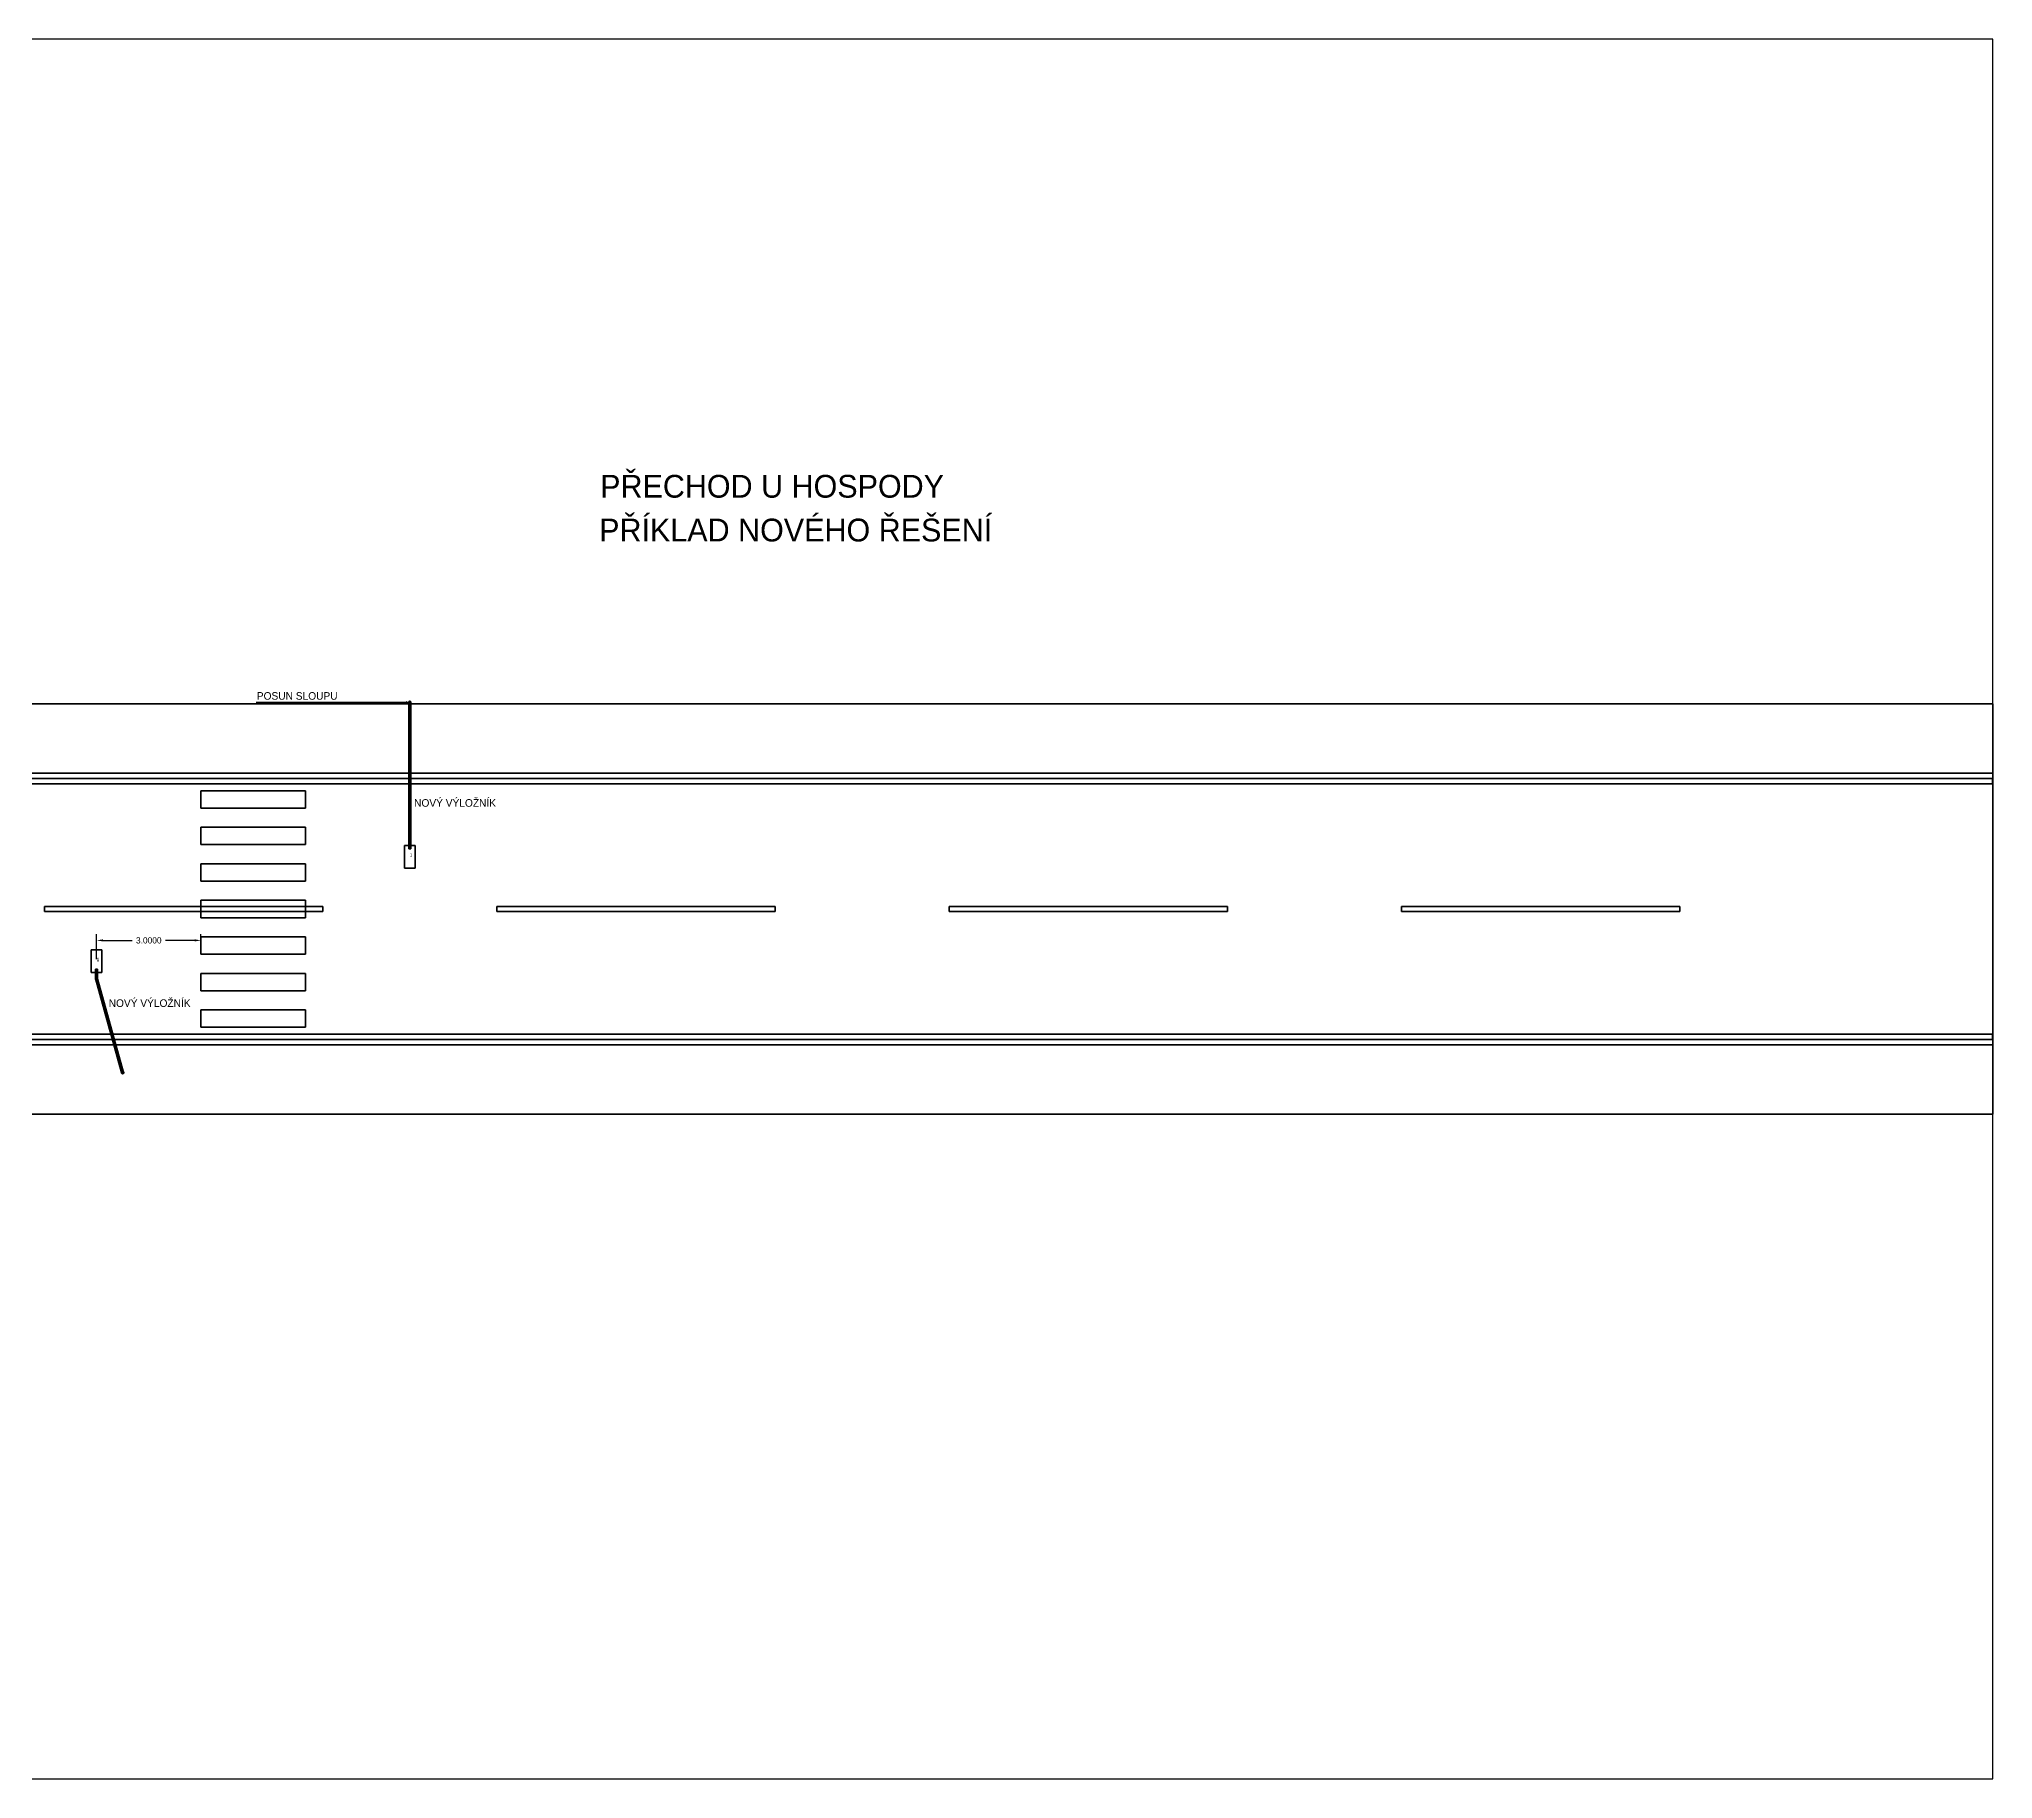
# Model space of a CAD drawing. Extents: x 0 to 100, y 0 to 50.
# Drawn here: x 43.8 to 100, y 0 to 50 of the extents above; entities that cross this region are included whole.
import ezdxf

# ---------------------------------------------------------------- set-up
doc = ezdxf.new("R2010")
doc.units = 0
doc.header["$MEASUREMENT"] = 0
for name, color, linetype in [('DLXFURN', 7, 'Continuous'), ('DLXLUM', 7, 'Continuous'), ('DLXLUMEX', 7, 'Continuous'), ('DLXSCENE', 7, 'Continuous'), ('kóty', 3, 'Continuous')]:
    doc.layers.add(name, color=color, linetype=linetype)
doc.dimstyles.get("Standard").update_dxf_attribs({"dimtxt": 0.18, "dimasz": 0.18, "dimexe": 0.18, "dimexo": 0.0625, "dimgap": 0.09, "dimtad": 0, "dimtih": 1, "dimtoh": 1, "dimdec": 4, "dimzin": 0, "dimdsep": 46, "dimtxsty": 'Standard', "dimcen": 0.09, "dimadec": 0, "dimazin": 0, "dimtfac": 1, "dimtdec": 4, "dimtofl": 0, "dimtmove": 0, "dimatfit": 3, "dimfxl": 1, "dimtolj": 1, "dimtzin": 0, "dimarcsym": 0})

# ---------------------------------------------------------------- blocks, each defined once
blk = doc.blocks.new('*U0')
for p, q in [((0.155, 0.325), (-0.155, 0.325)), ((-0.155, 0.325), (-0.155, -0.325)), ((-0.155, 0.325), (-0.155, -0.325)), ((-0.155, -0.325), (-0.155, 0.325)), ((-0.155, 0.325), (-0.155, 0.325)), ((0.155, 0.325), (-0.155, 0.325)), ((-0.155, 0.325), (-0.155, 0.325)), ((-0.155, 0.325), (0.155, 0.325)), ((-0.155, -0.325), (-0.155, 0.325)), ((-0.155, 0.325), (0.155, 0.325)), ((0.155, -0.325), (0.155, 0.325)), ((0.155, 0.325), (0.155, 0.325)), ((0.155, -0.325), (0.155, 0.325)), ((0.155, 0.325), (0.155, 0.325)), ((0.155, 0.325), (0.155, -0.325)), ((0.155, 0.325), (0.155, -0.325)), ((-0.155, -0.325), (0.155, -0.325)), ((-0.155, -0.325), (-0.155, -0.325)), ((-0.155, -0.325), (0.155, -0.325)), ((0.155, -0.325), (-0.155, -0.325)), ((-0.155, -0.325), (-0.155, -0.325)), ((0.155, -0.325), (-0.155, -0.325)), ((0.155, -0.325), (0.155, -0.325)), ((0.155, -0.325), (0.155, -0.325))]:
    blk.add_line(p, q)
at = {"layer": 'DLXLUMEX', "color": 0}
blk.add_text('1', height=0.1, dxfattribs=at).set_placement((0, 0))
blk = doc.blocks.new('*U11')
for p, q in [((0.155, 0.325), (-0.155, 0.325)), ((-0.155, 0.325), (-0.155, -0.325)), ((-0.155, 0.325), (-0.155, -0.325)), ((-0.155, -0.325), (-0.155, 0.325)), ((-0.155, 0.325), (-0.155, 0.325)), ((0.155, 0.325), (-0.155, 0.325)), ((-0.155, 0.325), (-0.155, 0.325)), ((-0.155, 0.325), (0.155, 0.325)), ((-0.155, -0.325), (-0.155, 0.325)), ((-0.155, 0.325), (0.155, 0.325)), ((0.155, -0.325), (0.155, 0.325)), ((0.155, -0.325), (0.155, 0.325)), ((0.155, 0.325), (0.155, 0.325)), ((0.155, 0.325), (0.155, -0.325)), ((0.155, 0.325), (0.155, 0.325)), ((0.155, 0.325), (0.155, -0.325)), ((-0.155, -0.325), (0.155, -0.325)), ((-0.155, -0.325), (0.155, -0.325)), ((0.155, -0.325), (-0.155, -0.325)), ((-0.155, -0.325), (-0.155, -0.325)), ((-0.155, -0.325), (-0.155, -0.325)), ((0.155, -0.325), (-0.155, -0.325)), ((0.155, -0.325), (0.155, -0.325)), ((0.155, -0.325), (0.155, -0.325))]:
    blk.add_line(p, q)
at = {"layer": 'DLXLUMEX', "color": 0}
blk.add_text('1', height=0.1, dxfattribs=at).set_placement((0, 0))
blk = doc.blocks.new('*U22')
for p, q in [((1.5, 0.25), (-1.5, 0.25)), ((-1.5, 0.25), (-1.5, -0.25)), ((-1.5, 0.25), (-1.5, -0.25)), ((-1.5, -0.25), (-1.5, 0.25)), ((-1.5, 0.25), (-1.5, 0.25)), ((1.5, 0.25), (-1.5, 0.25)), ((-1.5, 0.25), (-1.5, 0.25)), ((-1.5, 0.25), (1.5, 0.25)), ((1.5, -0.25), (1.5, 0.25)), ((1.5, 0.25), (1.5, 0.25)), ((1.5, -0.25), (1.5, 0.25)), ((1.5, 0.25), (1.5, 0.25)), ((1.5, 0.25), (1.5, -0.25)), ((-1.5, -0.25), (1.5, -0.25)), ((-1.5, -0.25), (-1.5, -0.25)), ((-1.5, -0.25), (1.5, -0.25)), ((1.5, -0.25), (-1.5, -0.25)), ((-1.5, -0.25), (-1.5, -0.25)), ((1.5, -0.25), (1.5, -0.25)), ((1.5, -0.25), (1.5, -0.25))]:
    blk.add_line(p, q)
blk = doc.blocks.new('*U33')
for p, q in [((1.5, 0.25), (-1.5, 0.25)), ((-1.5, 0.25), (-1.5, -0.25)), ((-1.5, 0.25), (-1.5, -0.25)), ((-1.5, -0.25), (-1.5, 0.25)), ((-1.5, 0.25), (-1.5, 0.25)), ((1.5, 0.25), (-1.5, 0.25)), ((-1.5, 0.25), (-1.5, 0.25)), ((-1.5, 0.25), (1.5, 0.25)), ((1.5, -0.25), (1.5, 0.25)), ((1.5, 0.25), (1.5, 0.25)), ((1.5, -0.25), (1.5, 0.25)), ((1.5, 0.25), (1.5, 0.25)), ((1.5, 0.25), (1.5, -0.25)), ((-1.5, -0.25), (1.5, -0.25)), ((-1.5, -0.25), (-1.5, -0.25)), ((-1.5, -0.25), (1.5, -0.25)), ((1.5, -0.25), (-1.5, -0.25)), ((-1.5, -0.25), (-1.5, -0.25)), ((1.5, -0.25), (1.5, -0.25)), ((1.5, -0.25), (1.5, -0.25))]:
    blk.add_line(p, q)
blk = doc.blocks.new('*U44')
for p, q in [((1.5, 0.25), (-1.5, 0.25)), ((-1.5, 0.25), (-1.5, -0.25)), ((-1.5, 0.25), (-1.5, -0.25)), ((-1.5, -0.25), (-1.5, 0.25)), ((-1.5, 0.25), (-1.5, 0.25)), ((1.5, 0.25), (-1.5, 0.25)), ((-1.5, 0.25), (-1.5, 0.25)), ((-1.5, 0.25), (1.5, 0.25)), ((1.5, -0.25), (1.5, 0.25)), ((1.5, 0.25), (1.5, 0.25)), ((1.5, -0.25), (1.5, 0.25)), ((1.5, 0.25), (1.5, 0.25)), ((1.5, 0.25), (1.5, -0.25)), ((-1.5, -0.25), (1.5, -0.25)), ((-1.5, -0.25), (-1.5, -0.25)), ((-1.5, -0.25), (1.5, -0.25)), ((1.5, -0.25), (-1.5, -0.25)), ((-1.5, -0.25), (-1.5, -0.25)), ((1.5, -0.25), (1.5, -0.25)), ((1.5, -0.25), (1.5, -0.25))]:
    blk.add_line(p, q)
blk = doc.blocks.new('*U54')
for p, q in [((1.5, 0.25), (-1.5, 0.25)), ((-1.5, 0.25), (-1.5, -0.25)), ((-1.5, 0.25), (-1.5, 0.075)), ((-1.5, 0.25), (-1.5, 0.25)), ((-1.5, -0.25), (-1.5, 0.25)), ((1.5, 0.25), (-1.5, 0.25)), ((-1.5, 0.25), (-1.5, 0.25)), ((-1.5, 0.25), (1.5, 0.25)), ((-1.5, 0.075), (-1.5, -0.075)), ((1.5, -0.25), (1.5, 0.25)), ((1.5, 0.25), (1.5, 0.25)), ((1.5, 0.25), (1.5, 0.25)), ((1.5, 0.075), (1.5, 0.25)), ((1.5, 0.25), (1.5, -0.25)), ((1.5, -0.075), (1.5, 0.075)), ((-1.5, -0.075), (-1.5, -0.25)), ((-1.5, -0.25), (1.5, -0.25)), ((-1.5, -0.25), (-1.5, -0.25)), ((-1.5, -0.25), (1.5, -0.25)), ((1.5, -0.25), (-1.5, -0.25)), ((-1.5, -0.25), (-1.5, -0.25)), ((1.5, -0.25), (1.5, -0.075)), ((1.5, -0.25), (1.5, -0.25)), ((1.5, -0.25), (1.5, -0.25))]:
    blk.add_line(p, q)
blk = doc.blocks.new('*U55')
for p, q in [((1.5, 0.25), (-1.5, 0.25)), ((-1.5, 0.25), (-1.5, -0.25)), ((-1.5, 0.25), (-1.5, -0.25)), ((-1.5, -0.25), (-1.5, 0.25)), ((-1.5, 0.25), (-1.5, 0.25)), ((1.5, 0.25), (-1.5, 0.25)), ((-1.5, 0.25), (-1.5, 0.25)), ((-1.5, 0.25), (1.5, 0.25)), ((1.5, -0.25), (1.5, 0.25)), ((1.5, 0.25), (1.5, 0.25)), ((1.5, -0.25), (1.5, 0.25)), ((1.5, 0.25), (1.5, 0.25)), ((1.5, 0.25), (1.5, -0.25)), ((-1.5, -0.25), (1.5, -0.25)), ((-1.5, -0.25), (-1.5, -0.25)), ((-1.5, -0.25), (1.5, -0.25)), ((1.5, -0.25), (-1.5, -0.25)), ((-1.5, -0.25), (-1.5, -0.25)), ((1.5, -0.25), (1.5, -0.25)), ((1.5, -0.25), (1.5, -0.25))]:
    blk.add_line(p, q)
blk = doc.blocks.new('*U56')
for p, q in [((1.5, 0.25), (-1.5, 0.25)), ((-1.5, 0.25), (-1.5, -0.25)), ((-1.5, 0.25), (-1.5, -0.25)), ((-1.5, -0.25), (-1.5, 0.25)), ((-1.5, 0.25), (-1.5, 0.25)), ((1.5, 0.25), (-1.5, 0.25)), ((-1.5, 0.25), (-1.5, 0.25)), ((-1.5, 0.25), (1.5, 0.25)), ((1.5, -0.25), (1.5, 0.25)), ((1.5, 0.25), (1.5, 0.25)), ((1.5, -0.25), (1.5, 0.25)), ((1.5, 0.25), (1.5, 0.25)), ((1.5, 0.25), (1.5, -0.25)), ((-1.5, -0.25), (1.5, -0.25)), ((-1.5, -0.25), (-1.5, -0.25)), ((-1.5, -0.25), (1.5, -0.25)), ((1.5, -0.25), (-1.5, -0.25)), ((-1.5, -0.25), (-1.5, -0.25)), ((1.5, -0.25), (1.5, -0.25)), ((1.5, -0.25), (1.5, -0.25))]:
    blk.add_line(p, q)
blk = doc.blocks.new('*U57')
for p, q in [((1.5, 0.25), (-1.5, 0.25)), ((-1.5, 0.25), (-1.5, -0.25)), ((-1.5, 0.25), (-1.5, -0.25)), ((-1.5, -0.25), (-1.5, 0.25)), ((-1.5, 0.25), (-1.5, 0.25)), ((1.5, 0.25), (-1.5, 0.25)), ((-1.5, 0.25), (-1.5, 0.25)), ((-1.5, 0.25), (1.5, 0.25)), ((1.5, -0.25), (1.5, 0.25)), ((1.5, 0.25), (1.5, 0.25)), ((1.5, -0.25), (1.5, 0.25)), ((1.5, 0.25), (1.5, 0.25)), ((1.5, 0.25), (1.5, -0.25)), ((-1.5, -0.25), (1.5, -0.25)), ((-1.5, -0.25), (-1.5, -0.25)), ((-1.5, -0.25), (1.5, -0.25)), ((1.5, -0.25), (-1.5, -0.25)), ((-1.5, -0.25), (-1.5, -0.25)), ((1.5, -0.25), (1.5, -0.25)), ((1.5, -0.25), (1.5, -0.25))]:
    blk.add_line(p, q)
blk = doc.blocks.new('*U1')
for p, q in [((-0.034, 0.009), (-0.035, 0)), ((-0.034, 0.009), (-0.035, 0)), ((-0.035, 0), (-0.034, 0.009)), ((-0.035, 0), (-0.034, -0.009)), ((-0.035, 0), (-0.034, -0.009)), ((-0.034, -0.009), (-0.035, 0)), ((-0.035, 0), (-0.035, 0)), ((-0.035, 0), (-0.035, 0)), ((-0.03, 0.018), (-0.034, 0.009)), ((-0.03, 0.018), (-0.034, 0.009)), ((-0.034, 0.009), (-0.03, 0.018)), ((-0.034, 0.009), (-0.034, 0.009)), ((-0.034, 0.009), (-0.034, 0.009)), ((-0.025, 0.025), (-0.03, 0.018)), ((-0.025, 0.025), (-0.03, 0.018)), ((-0.03, 0.018), (-0.025, 0.025)), ((-0.03, 0.018), (-0.03, 0.018)), ((-0.03, 0.018), (-0.03, 0.018)), ((-0.018, 0.03), (-0.025, 0.025)), ((-0.018, 0.03), (-0.025, 0.025)), ((-0.025, 0.025), (-0.018, 0.03)), ((-0.025, 0.025), (-0.025, 0.025)), ((-0.025, 0.025), (-0.025, 0.025)), ((-0.009, 0.034), (-0.018, 0.03)), ((-0.009, 0.034), (-0.018, 0.03)), ((-0.018, 0.03), (-0.009, 0.034)), ((-0.018, 0.03), (-0.018, 0.03)), ((-0.018, 0.03), (-0.018, 0.03)), ((0, 0.035), (-0.009, 0.034)), ((0, 0.035), (-0.009, 0.034)), ((-0.009, 0.034), (0, 0.035)), ((-0.009, 0.034), (-0.009, 0.034)), ((-0.009, 0.034), (-0.009, 0.034)), ((0.009, 0.034), (0, 0.035)), ((0, 0.035), (0, 0.035)), ((0.009, 0.034), (0, 0.035)), ((0, 0.035), (0, 0.035)), ((0, 0.035), (0.009, 0.034)), ((0.018, 0.03), (0.009, 0.034)), ((0.009, 0.034), (0.009, 0.034)), ((0.018, 0.03), (0.009, 0.034)), ((0.009, 0.034), (0.009, 0.034)), ((0.009, 0.034), (0.018, 0.03)), ((0.025, 0.025), (0.018, 0.03)), ((0.018, 0.03), (0.018, 0.03)), ((0.025, 0.025), (0.018, 0.03)), ((0.018, 0.03), (0.018, 0.03)), ((0.018, 0.03), (0.025, 0.025)), ((0.03, 0.018), (0.025, 0.025)), ((0.025, 0.025), (0.025, 0.025)), ((0.03, 0.018), (0.025, 0.025)), ((0.025, 0.025), (0.025, 0.025)), ((0.025, 0.025), (0.03, 0.018)), ((0.034, 0.009), (0.03, 0.018)), ((0.03, 0.018), (0.03, 0.018)), ((0.034, 0.009), (0.03, 0.018)), ((0.03, 0.018), (0.03, 0.018)), ((0.03, 0.018), (0.034, 0.009)), ((0.035, 0), (0.034, 0.009)), ((0.034, 0.009), (0.034, 0.009)), ((0.035, 0), (0.034, 0.009)), ((0.034, 0.009), (0.034, 0.009)), ((0.034, 0.009), (0.035, 0)), ((0.034, -0.009), (0.035, 0)), ((0.035, 0), (0.034, -0.009)), ((0.034, -0.009), (0.035, 0)), ((0.035, 0), (0.035, 0)), ((0.035, 0), (0.035, 0)), ((-0.034, -0.009), (-0.03, -0.018)), ((-0.034, -0.009), (-0.03, -0.018)), ((-0.03, -0.018), (-0.034, -0.009)), ((-0.034, -0.009), (-0.034, -0.009)), ((-0.034, -0.009), (-0.034, -0.009)), ((-0.03, -0.018), (-0.025, -0.025)), ((-0.03, -0.018), (-0.025, -0.025)), ((-0.025, -0.025), (-0.03, -0.018)), ((-0.03, -0.018), (-0.03, -0.018)), ((-0.03, -0.018), (-0.03, -0.018)), ((-0.025, -0.025), (-0.018, -0.03)), ((-0.025, -0.025), (-0.018, -0.03)), ((-0.018, -0.03), (-0.025, -0.025)), ((-0.025, -0.025), (-0.025, -0.025)), ((-0.025, -0.025), (-0.025, -0.025)), ((-0.018, -0.03), (-0.009, -0.034)), ((-0.018, -0.03), (-0.009, -0.034)), ((-0.009, -0.034), (-0.018, -0.03)), ((-0.018, -0.03), (-0.018, -0.03)), ((-0.018, -0.03), (-0.018, -0.03)), ((-0.009, -0.034), (0, -0.035)), ((-0.009, -0.034), (0, -0.035)), ((0, -0.035), (-0.009, -0.034)), ((-0.009, -0.034), (-0.009, -0.034)), ((-0.009, -0.034), (-0.009, -0.034)), ((0, -0.035), (0.009, -0.034)), ((0, -0.035), (0.009, -0.034)), ((0.009, -0.034), (0, -0.035)), ((0, -0.035), (0, -0.035)), ((0, -0.035), (0, -0.035)), ((0.009, -0.034), (0.018, -0.03)), ((0.009, -0.034), (0.018, -0.03)), ((0.018, -0.03), (0.009, -0.034)), ((0.009, -0.034), (0.009, -0.034)), ((0.009, -0.034), (0.009, -0.034)), ((0.018, -0.03), (0.025, -0.025)), ((0.018, -0.03), (0.025, -0.025)), ((0.025, -0.025), (0.018, -0.03)), ((0.018, -0.03), (0.018, -0.03)), ((0.018, -0.03), (0.018, -0.03)), ((0.025, -0.025), (0.03, -0.018)), ((0.025, -0.025), (0.03, -0.018)), ((0.03, -0.018), (0.025, -0.025)), ((0.025, -0.025), (0.025, -0.025)), ((0.025, -0.025), (0.025, -0.025)), ((0.03, -0.018), (0.034, -0.009)), ((0.03, -0.018), (0.034, -0.009)), ((0.034, -0.009), (0.03, -0.018)), ((0.03, -0.018), (0.03, -0.018)), ((0.03, -0.018), (0.03, -0.018)), ((0.034, -0.009), (0.034, -0.009)), ((0.034, -0.009), (0.034, -0.009))]:
    blk.add_line(p, q)
blk = doc.blocks.new('*U2')
for p, q in [((-0.034, 0.009), (-0.035, 0)), ((-0.034, 0.009), (-0.035, 0)), ((-0.035, 0), (-0.034, 0.009)), ((-0.035, 0), (-0.034, -0.009)), ((-0.035, 0), (-0.035, 0)), ((-0.035, 0), (-0.034, -0.009)), ((-0.034, -0.009), (-0.035, 0)), ((-0.035, 0), (-0.035, 0)), ((-0.03, 0.018), (-0.034, 0.009)), ((-0.03, 0.018), (-0.034, 0.009)), ((-0.034, 0.009), (-0.03, 0.018)), ((-0.034, 0.009), (-0.034, 0.009)), ((-0.034, 0.009), (-0.034, 0.009)), ((-0.025, 0.025), (-0.03, 0.018)), ((-0.025, 0.025), (-0.03, 0.018)), ((-0.03, 0.018), (-0.025, 0.025)), ((-0.03, 0.018), (-0.03, 0.018)), ((-0.03, 0.018), (-0.03, 0.018)), ((-0.018, 0.03), (-0.025, 0.025)), ((-0.018, 0.03), (-0.025, 0.025)), ((-0.025, 0.025), (-0.018, 0.03)), ((-0.025, 0.025), (-0.025, 0.025)), ((-0.025, 0.025), (-0.025, 0.025)), ((-0.009, 0.034), (-0.018, 0.03)), ((-0.009, 0.034), (-0.018, 0.03)), ((-0.018, 0.03), (-0.009, 0.034)), ((-0.018, 0.03), (-0.018, 0.03)), ((-0.018, 0.03), (-0.018, 0.03)), ((0, 0.035), (-0.009, 0.034)), ((0, 0.035), (-0.009, 0.034)), ((-0.009, 0.034), (0, 0.035)), ((-0.009, 0.034), (-0.009, 0.034)), ((-0.009, 0.034), (-0.009, 0.034)), ((0.009, 0.034), (0, 0.035)), ((0, 0.035), (0, 0.035)), ((0.009, 0.034), (0, 0.035)), ((0, 0.035), (0, 0.035)), ((0, 0.035), (0.009, 0.034)), ((0.018, 0.03), (0.009, 0.034)), ((0.009, 0.034), (0.009, 0.034)), ((0.018, 0.03), (0.009, 0.034)), ((0.009, 0.034), (0.009, 0.034)), ((0.009, 0.034), (0.018, 0.03)), ((0.025, 0.025), (0.018, 0.03)), ((0.018, 0.03), (0.018, 0.03)), ((0.025, 0.025), (0.018, 0.03)), ((0.018, 0.03), (0.018, 0.03)), ((0.018, 0.03), (0.025, 0.025)), ((0.03, 0.018), (0.025, 0.025)), ((0.025, 0.025), (0.025, 0.025)), ((0.03, 0.018), (0.025, 0.025)), ((0.025, 0.025), (0.025, 0.025)), ((0.025, 0.025), (0.03, 0.018)), ((0.034, 0.009), (0.03, 0.018)), ((0.03, 0.018), (0.03, 0.018)), ((0.034, 0.009), (0.03, 0.018)), ((0.03, 0.018), (0.03, 0.018)), ((0.03, 0.018), (0.034, 0.009)), ((0.035, 0), (0.034, 0.009)), ((0.034, 0.009), (0.034, 0.009)), ((0.035, 0), (0.034, 0.009)), ((0.034, 0.009), (0.034, 0.009)), ((0.034, 0.009), (0.035, 0)), ((0.034, -0.009), (0.035, 0)), ((0.034, -0.009), (0.035, 0)), ((0.035, 0), (0.034, -0.009)), ((0.035, 0), (0.035, 0)), ((0.035, 0), (0.035, 0)), ((-0.034, -0.009), (-0.03, -0.018)), ((-0.034, -0.009), (-0.034, -0.009)), ((-0.034, -0.009), (-0.03, -0.018)), ((-0.03, -0.018), (-0.034, -0.009)), ((-0.034, -0.009), (-0.034, -0.009)), ((-0.03, -0.018), (-0.025, -0.025)), ((-0.03, -0.018), (-0.03, -0.018)), ((-0.03, -0.018), (-0.025, -0.025)), ((-0.025, -0.025), (-0.03, -0.018)), ((-0.03, -0.018), (-0.03, -0.018)), ((-0.025, -0.025), (-0.018, -0.03)), ((-0.025, -0.025), (-0.025, -0.025)), ((-0.025, -0.025), (-0.018, -0.03)), ((-0.018, -0.03), (-0.025, -0.025)), ((-0.025, -0.025), (-0.025, -0.025)), ((-0.018, -0.03), (-0.009, -0.034)), ((-0.018, -0.03), (-0.009, -0.034)), ((-0.009, -0.034), (-0.018, -0.03)), ((-0.018, -0.03), (-0.018, -0.03)), ((-0.018, -0.03), (-0.018, -0.03)), ((-0.009, -0.034), (0, -0.035)), ((-0.009, -0.034), (0, -0.035)), ((0, -0.035), (-0.009, -0.034)), ((-0.009, -0.034), (-0.009, -0.034)), ((-0.009, -0.034), (-0.009, -0.034)), ((0, -0.035), (0.009, -0.034)), ((0, -0.035), (0.009, -0.034)), ((0.009, -0.034), (0, -0.035)), ((0, -0.035), (0, -0.035)), ((0, -0.035), (0, -0.035)), ((0.009, -0.034), (0.018, -0.03)), ((0.009, -0.034), (0.018, -0.03)), ((0.018, -0.03), (0.009, -0.034)), ((0.009, -0.034), (0.009, -0.034)), ((0.009, -0.034), (0.009, -0.034)), ((0.018, -0.03), (0.025, -0.025)), ((0.018, -0.03), (0.025, -0.025)), ((0.025, -0.025), (0.018, -0.03)), ((0.018, -0.03), (0.018, -0.03)), ((0.018, -0.03), (0.018, -0.03)), ((0.025, -0.025), (0.03, -0.018)), ((0.025, -0.025), (0.03, -0.018)), ((0.03, -0.018), (0.025, -0.025)), ((0.025, -0.025), (0.025, -0.025)), ((0.025, -0.025), (0.025, -0.025)), ((0.03, -0.018), (0.034, -0.009)), ((0.03, -0.018), (0.034, -0.009)), ((0.034, -0.009), (0.03, -0.018)), ((0.03, -0.018), (0.03, -0.018)), ((0.03, -0.018), (0.03, -0.018)), ((0.034, -0.009), (0.034, -0.009)), ((0.034, -0.009), (0.034, -0.009))]:
    blk.add_line(p, q)
blk = doc.blocks.new('*U3')
for p, q in [((-0.404, 1.341), (-0.405, 1.34)), ((-0.405, 1.34), (-0.404, 1.341)), ((-0.405, 1.34), (-0.404, 1.341)), ((-0.404, 1.341), (-0.405, 1.34)), ((0.348, -1.356), (-0.405, 1.34)), ((-0.405, 1.34), (0.348, -1.356)), ((-0.402, 1.341), (-0.404, 1.341)), ((-0.404, 1.341), (-0.402, 1.341)), ((-0.404, 1.341), (-0.402, 1.341)), ((0.349, -1.356), (-0.404, 1.341)), ((-0.404, 1.341), (0.349, -1.356)), ((0.349, -1.356), (-0.404, 1.341)), ((-0.402, 1.341), (-0.404, 1.341)), ((-0.404, 1.341), (0.349, -1.356)), ((-0.397, 1.343), (-0.402, 1.341)), ((-0.402, 1.341), (-0.397, 1.343)), ((-0.402, 1.341), (-0.397, 1.343)), ((-0.397, 1.343), (-0.402, 1.341)), ((0.351, -1.355), (-0.402, 1.341)), ((-0.402, 1.341), (0.351, -1.355)), ((0.351, -1.355), (-0.402, 1.341)), ((-0.402, 1.341), (0.351, -1.355)), ((-0.391, 1.344), (-0.397, 1.343)), ((-0.397, 1.343), (-0.391, 1.344)), ((-0.397, 1.343), (-0.391, 1.344)), ((-0.391, 1.344), (-0.397, 1.343)), ((0.356, -1.354), (-0.397, 1.343)), ((-0.397, 1.343), (0.356, -1.354)), ((0.356, -1.354), (-0.397, 1.343)), ((-0.397, 1.343), (0.356, -1.354)), ((-0.384, 1.346), (-0.391, 1.344)), ((-0.391, 1.344), (-0.384, 1.346)), ((-0.391, 1.344), (-0.384, 1.346)), ((-0.384, 1.346), (-0.391, 1.344)), ((0.362, -1.352), (-0.391, 1.344)), ((-0.391, 1.344), (0.362, -1.352)), ((0.362, -1.352), (-0.391, 1.344)), ((-0.391, 1.344), (0.362, -1.352)), ((-0.376, 1.348), (-0.384, 1.346)), ((-0.384, 1.346), (-0.376, 1.348)), ((-0.384, 1.346), (-0.376, 1.348)), ((-0.376, 1.348), (-0.384, 1.346)), ((0.369, -1.351), (-0.384, 1.346)), ((-0.384, 1.346), (0.369, -1.351)), ((0.369, -1.351), (-0.384, 1.346)), ((-0.384, 1.346), (0.369, -1.351)), ((-0.369, 1.351), (-0.376, 1.348)), ((-0.376, 1.348), (-0.369, 1.351)), ((-0.376, 1.348), (-0.369, 1.351)), ((-0.369, 1.351), (-0.376, 1.348)), ((0.376, -1.348), (-0.376, 1.348)), ((-0.376, 1.348), (0.376, -1.348)), ((0.376, -1.348), (-0.376, 1.348)), ((-0.376, 1.348), (0.376, -1.348)), ((-0.369, 1.351), (-0.362, 1.352)), ((-0.362, 1.352), (-0.369, 1.351)), ((-0.369, 1.351), (-0.362, 1.352)), ((-0.362, 1.352), (-0.369, 1.351)), ((0.384, -1.346), (-0.369, 1.351)), ((-0.369, 1.351), (0.384, -1.346)), ((0.384, -1.346), (-0.369, 1.351)), ((-0.369, 1.351), (0.384, -1.346)), ((-0.362, 1.352), (-0.356, 1.354)), ((-0.356, 1.354), (-0.362, 1.352)), ((-0.362, 1.352), (-0.356, 1.354)), ((-0.356, 1.354), (-0.362, 1.352)), ((0.391, -1.344), (-0.362, 1.352)), ((-0.362, 1.352), (0.391, -1.344)), ((0.391, -1.344), (-0.362, 1.352)), ((-0.362, 1.352), (0.391, -1.344)), ((-0.356, 1.354), (-0.351, 1.355)), ((-0.351, 1.355), (-0.356, 1.354)), ((-0.356, 1.354), (-0.351, 1.355)), ((-0.351, 1.355), (-0.356, 1.354)), ((0.397, -1.343), (-0.356, 1.354)), ((-0.356, 1.354), (0.397, -1.343)), ((0.397, -1.343), (-0.356, 1.354)), ((-0.356, 1.354), (0.397, -1.343)), ((-0.351, 1.355), (-0.349, 1.356)), ((-0.349, 1.356), (-0.351, 1.355)), ((-0.351, 1.355), (-0.349, 1.356)), ((-0.349, 1.356), (-0.351, 1.355)), ((0.402, -1.341), (-0.351, 1.355)), ((-0.351, 1.355), (0.402, -1.341)), ((0.402, -1.341), (-0.351, 1.355)), ((-0.351, 1.355), (0.402, -1.341)), ((-0.348, 1.356), (-0.349, 1.356)), ((-0.349, 1.356), (-0.348, 1.356)), ((0.404, -1.341), (-0.349, 1.356)), ((-0.349, 1.356), (-0.348, 1.356)), ((-0.349, 1.356), (0.404, -1.341)), ((0.404, -1.341), (-0.349, 1.356)), ((-0.348, 1.356), (-0.349, 1.356)), ((-0.349, 1.356), (0.404, -1.341)), ((-0.348, 1.356), (0.405, -1.34)), ((0.405, -1.34), (-0.348, 1.356)), ((0.348, -1.356), (0.349, -1.356)), ((0.349, -1.356), (0.348, -1.356)), ((0.349, -1.356), (0.348, -1.356)), ((0.348, -1.356), (0.349, -1.356)), ((0.351, -1.355), (0.349, -1.356)), ((0.349, -1.356), (0.351, -1.355)), ((0.351, -1.355), (0.349, -1.356)), ((0.349, -1.356), (0.351, -1.355)), ((0.356, -1.354), (0.351, -1.355)), ((0.351, -1.355), (0.356, -1.354)), ((0.356, -1.354), (0.351, -1.355)), ((0.351, -1.355), (0.356, -1.354)), ((0.362, -1.352), (0.356, -1.354)), ((0.356, -1.354), (0.362, -1.352)), ((0.362, -1.352), (0.356, -1.354)), ((0.356, -1.354), (0.362, -1.352)), ((0.369, -1.351), (0.362, -1.352)), ((0.362, -1.352), (0.369, -1.351)), ((0.369, -1.351), (0.362, -1.352)), ((0.362, -1.352), (0.369, -1.351)), ((0.376, -1.348), (0.369, -1.351)), ((0.369, -1.351), (0.376, -1.348)), ((0.376, -1.348), (0.369, -1.351)), ((0.369, -1.351), (0.376, -1.348)), ((0.384, -1.346), (0.376, -1.348)), ((0.376, -1.348), (0.384, -1.346)), ((0.384, -1.346), (0.376, -1.348)), ((0.376, -1.348), (0.384, -1.346)), ((0.391, -1.344), (0.384, -1.346)), ((0.384, -1.346), (0.391, -1.344)), ((0.391, -1.344), (0.384, -1.346)), ((0.384, -1.346), (0.391, -1.344)), ((0.397, -1.343), (0.391, -1.344)), ((0.391, -1.344), (0.397, -1.343)), ((0.397, -1.343), (0.391, -1.344)), ((0.391, -1.344), (0.397, -1.343)), ((0.402, -1.341), (0.397, -1.343)), ((0.397, -1.343), (0.402, -1.341)), ((0.402, -1.341), (0.397, -1.343)), ((0.397, -1.343), (0.402, -1.341)), ((0.402, -1.341), (0.404, -1.341)), ((0.404, -1.341), (0.402, -1.341)), ((0.404, -1.341), (0.402, -1.341)), ((0.402, -1.341), (0.404, -1.341)), ((0.405, -1.34), (0.404, -1.341)), ((0.404, -1.341), (0.405, -1.34)), ((0.405, -1.34), (0.404, -1.341)), ((0.404, -1.341), (0.405, -1.34))]:
    blk.add_line(p, q)
blk = doc.blocks.new('*U4')
for p, q in [((-0.029, 0.15), (-0.03, 0.15)), ((-0.03, 0.15), (-0.029, 0.15)), ((-0.03, -0.15), (-0.03, 0.15)), ((-0.03, 0.15), (-0.029, 0.15)), ((-0.029, 0.15), (-0.03, 0.15)), ((-0.03, 0.15), (-0.03, -0.15)), ((-0.026, 0.15), (-0.029, 0.15)), ((-0.029, 0.15), (-0.026, 0.15)), ((-0.029, -0.15), (-0.029, 0.15)), ((-0.029, 0.15), (-0.026, 0.15)), ((-0.029, 0.15), (-0.029, -0.15)), ((-0.029, -0.15), (-0.029, 0.15)), ((-0.026, 0.15), (-0.029, 0.15)), ((-0.029, 0.15), (-0.029, -0.15)), ((-0.021, 0.15), (-0.026, 0.15)), ((-0.026, 0.15), (-0.021, 0.15)), ((-0.026, -0.15), (-0.026, 0.15)), ((-0.026, 0.15), (-0.021, 0.15)), ((-0.026, 0.15), (-0.026, -0.15)), ((-0.026, -0.15), (-0.026, 0.15)), ((-0.021, 0.15), (-0.026, 0.15)), ((-0.026, 0.15), (-0.026, -0.15)), ((-0.015, 0.15), (-0.021, 0.15)), ((-0.021, 0.15), (-0.015, 0.15)), ((-0.021, -0.15), (-0.021, 0.15)), ((-0.021, 0.15), (-0.015, 0.15)), ((-0.021, 0.15), (-0.021, -0.15)), ((-0.021, -0.15), (-0.021, 0.15)), ((-0.015, 0.15), (-0.021, 0.15)), ((-0.021, 0.15), (-0.021, -0.15)), ((-0.008, 0.15), (-0.015, 0.15)), ((-0.015, 0.15), (-0.008, 0.15)), ((-0.015, -0.15), (-0.015, 0.15)), ((-0.015, 0.15), (-0.008, 0.15)), ((-0.015, 0.15), (-0.015, -0.15)), ((-0.015, -0.15), (-0.015, 0.15)), ((-0.008, 0.15), (-0.015, 0.15)), ((-0.015, 0.15), (-0.015, -0.15)), ((0, 0.15), (-0.008, 0.15)), ((-0.008, 0.15), (0, 0.15)), ((-0.008, -0.15), (-0.008, 0.15)), ((-0.008, 0.15), (0, 0.15)), ((-0.008, 0.15), (-0.008, -0.15)), ((-0.008, -0.15), (-0.008, 0.15)), ((0, 0.15), (-0.008, 0.15)), ((-0.008, 0.15), (-0.008, -0.15)), ((0.008, 0.15), (0, 0.15)), ((0, 0.15), (0.008, 0.15)), ((0, -0.15), (0, 0.15)), ((0, 0.15), (0.008, 0.15)), ((0, 0.15), (0, -0.15)), ((0, -0.15), (0, 0.15)), ((0.008, 0.15), (0, 0.15)), ((0, 0.15), (0, -0.15)), ((0.008, 0.15), (0.015, 0.15)), ((0.015, 0.15), (0.008, 0.15)), ((0.008, -0.15), (0.008, 0.15)), ((0.008, 0.15), (0.015, 0.15)), ((0.008, 0.15), (0.008, -0.15)), ((0.008, -0.15), (0.008, 0.15)), ((0.015, 0.15), (0.008, 0.15)), ((0.008, 0.15), (0.008, -0.15)), ((0.015, 0.15), (0.021, 0.15)), ((0.021, 0.15), (0.015, 0.15)), ((0.015, -0.15), (0.015, 0.15)), ((0.015, 0.15), (0.021, 0.15)), ((0.015, 0.15), (0.015, -0.15)), ((0.015, -0.15), (0.015, 0.15)), ((0.021, 0.15), (0.015, 0.15)), ((0.015, 0.15), (0.015, -0.15)), ((0.021, 0.15), (0.026, 0.15)), ((0.026, 0.15), (0.021, 0.15)), ((0.021, -0.15), (0.021, 0.15)), ((0.021, 0.15), (0.026, 0.15)), ((0.021, 0.15), (0.021, -0.15)), ((0.021, -0.15), (0.021, 0.15)), ((0.026, 0.15), (0.021, 0.15)), ((0.021, 0.15), (0.021, -0.15)), ((0.026, 0.15), (0.029, 0.15)), ((0.029, 0.15), (0.026, 0.15)), ((0.026, -0.15), (0.026, 0.15)), ((0.026, 0.15), (0.029, 0.15)), ((0.026, 0.15), (0.026, -0.15)), ((0.026, -0.15), (0.026, 0.15)), ((0.029, 0.15), (0.026, 0.15)), ((0.026, 0.15), (0.026, -0.15)), ((0.03, 0.15), (0.029, 0.15)), ((0.029, 0.15), (0.03, 0.15)), ((0.029, -0.15), (0.029, 0.15)), ((0.029, 0.15), (0.03, 0.15)), ((0.029, 0.15), (0.029, -0.15)), ((0.029, -0.15), (0.029, 0.15)), ((0.03, 0.15), (0.029, 0.15)), ((0.029, 0.15), (0.029, -0.15)), ((0.03, 0.15), (0.03, -0.15)), ((0.03, -0.15), (0.03, 0.15)), ((-0.03, -0.15), (-0.029, -0.15)), ((-0.029, -0.15), (-0.03, -0.15)), ((-0.029, -0.15), (-0.03, -0.15)), ((-0.03, -0.15), (-0.029, -0.15)), ((-0.026, -0.15), (-0.029, -0.15)), ((-0.029, -0.15), (-0.026, -0.15)), ((-0.026, -0.15), (-0.029, -0.15)), ((-0.029, -0.15), (-0.026, -0.15)), ((-0.021, -0.15), (-0.026, -0.15)), ((-0.026, -0.15), (-0.021, -0.15)), ((-0.021, -0.15), (-0.026, -0.15)), ((-0.026, -0.15), (-0.021, -0.15)), ((-0.015, -0.15), (-0.021, -0.15)), ((-0.021, -0.15), (-0.015, -0.15)), ((-0.015, -0.15), (-0.021, -0.15)), ((-0.021, -0.15), (-0.015, -0.15)), ((-0.008, -0.15), (-0.015, -0.15)), ((-0.015, -0.15), (-0.008, -0.15)), ((-0.008, -0.15), (-0.015, -0.15)), ((-0.015, -0.15), (-0.008, -0.15)), ((0, -0.15), (-0.008, -0.15)), ((-0.008, -0.15), (0, -0.15)), ((0, -0.15), (-0.008, -0.15)), ((-0.008, -0.15), (0, -0.15)), ((0.008, -0.15), (0, -0.15)), ((0, -0.15), (0.008, -0.15)), ((0.008, -0.15), (0, -0.15)), ((0, -0.15), (0.008, -0.15)), ((0.015, -0.15), (0.008, -0.15)), ((0.008, -0.15), (0.015, -0.15)), ((0.015, -0.15), (0.008, -0.15)), ((0.008, -0.15), (0.015, -0.15)), ((0.021, -0.15), (0.015, -0.15)), ((0.015, -0.15), (0.021, -0.15)), ((0.021, -0.15), (0.015, -0.15)), ((0.015, -0.15), (0.021, -0.15)), ((0.026, -0.15), (0.021, -0.15)), ((0.021, -0.15), (0.026, -0.15)), ((0.026, -0.15), (0.021, -0.15)), ((0.021, -0.15), (0.026, -0.15)), ((0.026, -0.15), (0.029, -0.15)), ((0.029, -0.15), (0.026, -0.15)), ((0.029, -0.15), (0.026, -0.15)), ((0.026, -0.15), (0.029, -0.15)), ((0.03, -0.15), (0.029, -0.15)), ((0.029, -0.15), (0.03, -0.15)), ((0.03, -0.15), (0.029, -0.15)), ((0.029, -0.15), (0.03, -0.15))]:
    blk.add_line(p, q)
blk = doc.blocks.new('*U5')
for p, q in [((-0.029, 2.1), (-0.03, 2.1)), ((-0.03, 2.1), (-0.029, 2.1)), ((-0.03, -2.1), (-0.03, 2.1)), ((-0.03, 2.1), (-0.029, 2.1)), ((-0.029, 2.1), (-0.03, 2.1)), ((-0.03, 2.1), (-0.03, -2.1)), ((-0.026, 2.1), (-0.029, 2.1)), ((-0.029, 2.1), (-0.026, 2.1)), ((-0.029, -2.1), (-0.029, 2.1)), ((-0.029, 2.1), (-0.026, 2.1)), ((-0.029, 2.1), (-0.029, -2.1)), ((-0.029, -2.1), (-0.029, 2.1)), ((-0.026, 2.1), (-0.029, 2.1)), ((-0.029, 2.1), (-0.029, -2.1)), ((-0.021, 2.1), (-0.026, 2.1)), ((-0.026, 2.1), (-0.021, 2.1)), ((-0.026, -2.1), (-0.026, 2.1)), ((-0.026, 2.1), (-0.021, 2.1)), ((-0.026, 2.1), (-0.026, -2.1)), ((-0.026, -2.1), (-0.026, 2.1)), ((-0.021, 2.1), (-0.026, 2.1)), ((-0.026, 2.1), (-0.026, -2.1)), ((-0.015, 2.1), (-0.021, 2.1)), ((-0.021, 2.1), (-0.015, 2.1)), ((-0.021, -2.1), (-0.021, 2.1)), ((-0.021, 2.1), (-0.015, 2.1)), ((-0.021, 2.1), (-0.021, -2.1)), ((-0.021, -2.1), (-0.021, 2.1)), ((-0.015, 2.1), (-0.021, 2.1)), ((-0.021, 2.1), (-0.021, -2.1)), ((-0.008, 2.1), (-0.015, 2.1)), ((-0.015, 2.1), (-0.008, 2.1)), ((-0.015, -2.1), (-0.015, 2.1)), ((-0.015, 2.1), (-0.008, 2.1)), ((-0.015, 2.1), (-0.015, -2.1)), ((-0.015, -2.1), (-0.015, 2.1)), ((-0.008, 2.1), (-0.015, 2.1)), ((-0.015, 2.1), (-0.015, -2.1)), ((0, 2.1), (-0.008, 2.1)), ((-0.008, 2.1), (0, 2.1)), ((-0.008, -2.1), (-0.008, 2.1)), ((-0.008, 2.1), (0, 2.1)), ((-0.008, 2.1), (-0.008, -2.1)), ((-0.008, -2.1), (-0.008, 2.1)), ((0, 2.1), (-0.008, 2.1)), ((-0.008, 2.1), (-0.008, -2.1)), ((0.008, 2.1), (0, 2.1)), ((0, 2.1), (0.008, 2.1)), ((0, -2.1), (0, 2.1)), ((0, 2.1), (0.008, 2.1)), ((0, 2.1), (0, -2.1)), ((0, -2.1), (0, 2.1)), ((0.008, 2.1), (0, 2.1)), ((0, 2.1), (0, -2.1)), ((0.008, 2.1), (0.015, 2.1)), ((0.015, 2.1), (0.008, 2.1)), ((0.008, -2.1), (0.008, 2.1)), ((0.008, 2.1), (0.015, 2.1)), ((0.008, 2.1), (0.008, -2.1)), ((0.008, -2.1), (0.008, 2.1)), ((0.015, 2.1), (0.008, 2.1)), ((0.008, 2.1), (0.008, -2.1)), ((0.015, 2.1), (0.021, 2.1)), ((0.021, 2.1), (0.015, 2.1)), ((0.015, -2.1), (0.015, 2.1)), ((0.015, 2.1), (0.021, 2.1)), ((0.015, 2.1), (0.015, -2.1)), ((0.015, -2.1), (0.015, 2.1)), ((0.021, 2.1), (0.015, 2.1)), ((0.015, 2.1), (0.015, -2.1)), ((0.021, 2.1), (0.026, 2.1)), ((0.026, 2.1), (0.021, 2.1)), ((0.021, -2.1), (0.021, 2.1)), ((0.021, 2.1), (0.026, 2.1)), ((0.021, 2.1), (0.021, -2.1)), ((0.021, -2.1), (0.021, 2.1)), ((0.026, 2.1), (0.021, 2.1)), ((0.021, 2.1), (0.021, -2.1)), ((0.026, 2.1), (0.029, 2.1)), ((0.029, 2.1), (0.026, 2.1)), ((0.026, -2.1), (0.026, 2.1)), ((0.026, 2.1), (0.029, 2.1)), ((0.026, 2.1), (0.026, -2.1)), ((0.026, -2.1), (0.026, 2.1)), ((0.029, 2.1), (0.026, 2.1)), ((0.026, 2.1), (0.026, -2.1)), ((0.03, 2.1), (0.029, 2.1)), ((0.029, 2.1), (0.03, 2.1)), ((0.029, -2.1), (0.029, 2.1)), ((0.029, 2.1), (0.03, 2.1)), ((0.029, 2.1), (0.029, -2.1)), ((0.029, -2.1), (0.029, 2.1)), ((0.03, 2.1), (0.029, 2.1)), ((0.029, 2.1), (0.029, -2.1)), ((0.03, 2.1), (0.03, -2.1)), ((0.03, -2.1), (0.03, 2.1)), ((-0.03, -2.1), (-0.029, -2.1)), ((-0.029, -2.1), (-0.03, -2.1)), ((-0.029, -2.1), (-0.03, -2.1)), ((-0.03, -2.1), (-0.029, -2.1)), ((-0.026, -2.1), (-0.029, -2.1)), ((-0.029, -2.1), (-0.026, -2.1)), ((-0.026, -2.1), (-0.029, -2.1)), ((-0.029, -2.1), (-0.026, -2.1)), ((-0.021, -2.1), (-0.026, -2.1)), ((-0.026, -2.1), (-0.021, -2.1)), ((-0.021, -2.1), (-0.026, -2.1)), ((-0.026, -2.1), (-0.021, -2.1)), ((-0.015, -2.1), (-0.021, -2.1)), ((-0.021, -2.1), (-0.015, -2.1)), ((-0.015, -2.1), (-0.021, -2.1)), ((-0.021, -2.1), (-0.015, -2.1)), ((-0.008, -2.1), (-0.015, -2.1)), ((-0.015, -2.1), (-0.008, -2.1)), ((-0.008, -2.1), (-0.015, -2.1)), ((-0.015, -2.1), (-0.008, -2.1)), ((0, -2.1), (-0.008, -2.1)), ((-0.008, -2.1), (0, -2.1)), ((0, -2.1), (-0.008, -2.1)), ((-0.008, -2.1), (0, -2.1)), ((0.008, -2.1), (0, -2.1)), ((0, -2.1), (0.008, -2.1)), ((0.008, -2.1), (0, -2.1)), ((0, -2.1), (0.008, -2.1)), ((0.015, -2.1), (0.008, -2.1)), ((0.008, -2.1), (0.015, -2.1)), ((0.015, -2.1), (0.008, -2.1)), ((0.008, -2.1), (0.015, -2.1)), ((0.021, -2.1), (0.015, -2.1)), ((0.015, -2.1), (0.021, -2.1)), ((0.021, -2.1), (0.015, -2.1)), ((0.015, -2.1), (0.021, -2.1)), ((0.026, -2.1), (0.021, -2.1)), ((0.021, -2.1), (0.026, -2.1)), ((0.026, -2.1), (0.021, -2.1)), ((0.021, -2.1), (0.026, -2.1)), ((0.026, -2.1), (0.029, -2.1)), ((0.029, -2.1), (0.026, -2.1)), ((0.029, -2.1), (0.026, -2.1)), ((0.026, -2.1), (0.029, -2.1)), ((0.03, -2.1), (0.029, -2.1)), ((0.029, -2.1), (0.03, -2.1)), ((0.03, -2.1), (0.029, -2.1)), ((0.029, -2.1), (0.03, -2.1))]:
    blk.add_line(p, q)
blk = doc.blocks.new('*U6')
for p, q in [((100.001, 50), (-0.001, 50)), ((100.001, 0), (100.001, 50)), ((0, 30.9), (100, 30.9)), ((100, 30.9), (0, 30.9)), ((100, 30.9), (0, 30.9)), ((0, 30.9), (100, 30.9)), ((100, 30.9), (100, 28.9)), ((100, 28.9), (100, 30.9)), ((100, 30.9), (100, 30.9)), ((100, 28.9), (100, 30.9)), ((100, 30.9), (100, 30.9)), ((100, 30.9), (100, 28.9)), ((100, 28.9), (0, 28.9)), ((0, 28.9), (100, 28.9)), ((0, 28.9), (100, 28.9)), ((100, 28.9), (0, 28.9)), ((0.01, 28.75), (99.99, 28.75)), ((99.99, 28.75), (0.01, 28.75)), ((99.99, 28.75), (99.99, 28.6)), ((99.99, 28.6), (99.99, 28.75)), ((100, 28.9), (100, 21.1)), ((100, 21.1), (100, 28.9)), ((100, 28.9), (100, 28.9)), ((100, 28.9), (100, 28.9)), ((99.99, 28.6), (0.01, 28.6)), ((0.01, 28.6), (99.99, 28.6)), ((44, 24.925), (44, 25.075)), ((44, 25.075), (52, 25.075)), ((52, 25.075), (44, 25.075)), ((44, 25.075), (44, 24.925)), ((52, 24.925), (44, 24.925)), ((44, 24.925), (52, 24.925)), ((52, 25.075), (52, 24.925)), ((52, 24.925), (52, 25.075)), ((57, 24.925), (57, 25.075)), ((57, 25.075), (65, 25.075)), ((65, 25.075), (57, 25.075)), ((57, 25.075), (57, 24.925)), ((65, 24.925), (57, 24.925)), ((57, 24.925), (65, 24.925)), ((65, 25.075), (65, 24.925)), ((65, 24.925), (65, 25.075)), ((70, 25.075), (78, 25.075)), ((70, 24.925), (70, 25.075)), ((78, 25.075), (70, 25.075)), ((70, 25.075), (70, 24.925)), ((78, 24.925), (70, 24.925)), ((70, 24.925), (78, 24.925)), ((78, 25.075), (78, 24.925)), ((78, 24.925), (78, 25.075)), ((83, 24.925), (83, 25.075)), ((83, 25.075), (91, 25.075)), ((91, 25.075), (83, 25.075)), ((83, 25.075), (83, 24.925)), ((91, 24.925), (83, 24.925)), ((83, 24.925), (91, 24.925)), ((91, 25.075), (91, 24.925)), ((91, 24.925), (91, 25.075)), ((0.01, 21.4), (99.99, 21.4)), ((99.99, 21.4), (0.01, 21.4)), ((99.99, 21.4), (99.99, 21.25)), ((99.99, 21.25), (99.99, 21.4)), ((100, 21.1), (0, 21.1)), ((100, 21.1), (0, 21.1)), ((0, 21.1), (100, 21.1)), ((0, 21.1), (100, 21.1)), ((99.99, 21.25), (0.01, 21.25)), ((0.01, 21.25), (99.99, 21.25)), ((100, 21.1), (100, 19.1)), ((100, 19.1), (100, 21.1)), ((100, 21.1), (100, 21.1)), ((100, 19.1), (100, 21.1)), ((100, 21.1), (100, 21.1)), ((100, 21.1), (100, 19.1)), ((100, 19.1), (0, 19.1)), ((0, 19.1), (100, 19.1)), ((0, 19.1), (100, 19.1)), ((100, 19.1), (0, 19.1)), ((100, 19.1), (100, 19.1)), ((100, 19.1), (100, 19.1)), ((-0.001, 0), (100.001, 0))]:
    blk.add_line(p, q)
blk = doc.blocks.new('*D58')
at = {"layer": 'Defpoints', "color": 0, "linetype": 'ByBlock', "transparency": 16777216}
for p in [(48.5, 24.098), (48.5, 23.7), (45.5, 23.5)]:
    blk.add_point(p, dxfattribs=at)
at = {"layer": 'kóty', "color": 0, "linetype": 'ByBlock', "lineweight": -2, "transparency": 16777216}
for p, q in [((45.5, 23.562), (45.5, 24.278)), ((48.5, 23.762), (48.5, 24.278)), ((45.68, 24.098), (46.52, 24.098)), ((48.32, 24.098), (47.48, 24.098))]:
    blk.add_line(p, q, dxfattribs=at)
at = {"layer": 'kóty', "color": 0, "linetype": 'ByBlock', "transparency": 16777216}
for points in [[(45.68, 24.128), (45.68, 24.068), (45.5, 24.098)], [(48.32, 24.128), (48.32, 24.068), (48.5, 24.098)]]:
    blk.add_solid(points, dxfattribs=at)
at = {"layer": 'kóty', "color": 0, "linetype": 'ByBlock', "transparency": 16777216, "insert": (47, 24.098), "char_height": 0.18, "attachment_point": 5}
blk.add_mtext('\\A1;3.0000', dxfattribs=at)

msp = doc.modelspace()

# ---------------------------------------------------------------- linework, layer by layer
at = {"layer": 'kóty', "linetype": 'ByBlock', "lineweight": 30}
for q in [(50.08367, 30.93637), (54.40233, 30.9508), (54.40233, 30.92193)]:
    msp.add_line((54.444, 30.93637), q, dxfattribs=at)

# ---------------------------------------------------------------- block references
at = {"layer": 'DLXFURN'}
for name, p in [('*U2', (54.5, 30.93566)), ('*U5', (54.5, 28.83)), ('*U57', (50, 28.15)), ('*U56', (50, 27.1)), ('*U55', (50, 26.05)), ('*U54', (50, 25)), ('*U44', (50, 23.95)), ('*U4', (45.5, 23.125)), ('*U33', (50, 22.9)), ('*U3', (45.872, 21.64908)), ('*U22', (50, 21.85)), ('*U1', (46.25, 20.3))]:
    msp.add_blockref(name, p, dxfattribs=at)
at = {"layer": 'DLXLUM'}
for name, p in [('*U11', (54.5, 26.5)), ('*U0', (45.5, 23.5))]:
    msp.add_blockref(name, p, dxfattribs=at)
at = {"layer": 'DLXSCENE'}
msp.add_blockref('*U6', (0, 0), dxfattribs=at)

# ---------------------------------------------------------------- texts
at = {"layer": 'kóty', "linetype": 'ByBlock'}
for s, height, p in [('PŘECHOD U HOSPODY', 0.6551772, (59.97309, 36.82062)), ('PŘÍKLAD NOVÉHO ŘEŠENÍ', 0.6551772, (59.94467, 35.56285)), ('POSUN SLOUPU', 0.2183924, (50.10554, 31.01405)), ('NOVÝ VÝLOŽNÍK', 0.2183924, (54.6267, 27.93867)), ('NOVÝ VÝLOŽNÍK', 0.2183924, (45.84854, 22.18543))]:
    msp.add_text(s, height=height, dxfattribs=at).set_placement(p)

# ---------------------------------------------------------------- dimensions: what is measured, and where the dimension line sits
dim = msp.add_linear_dim(base=(48.5, 24.09824), p1=(45.5, 23.5), p2=(48.5, 23.7), dimstyle='Standard', override={"dimtmove": 2}, dxfattribs=at)
dim.commit()
dim.dimension.update_dxf_attribs({"geometry": '*D58', "text_midpoint": (47, 24.09824)})

doc.saveas('drawing.dxf')
